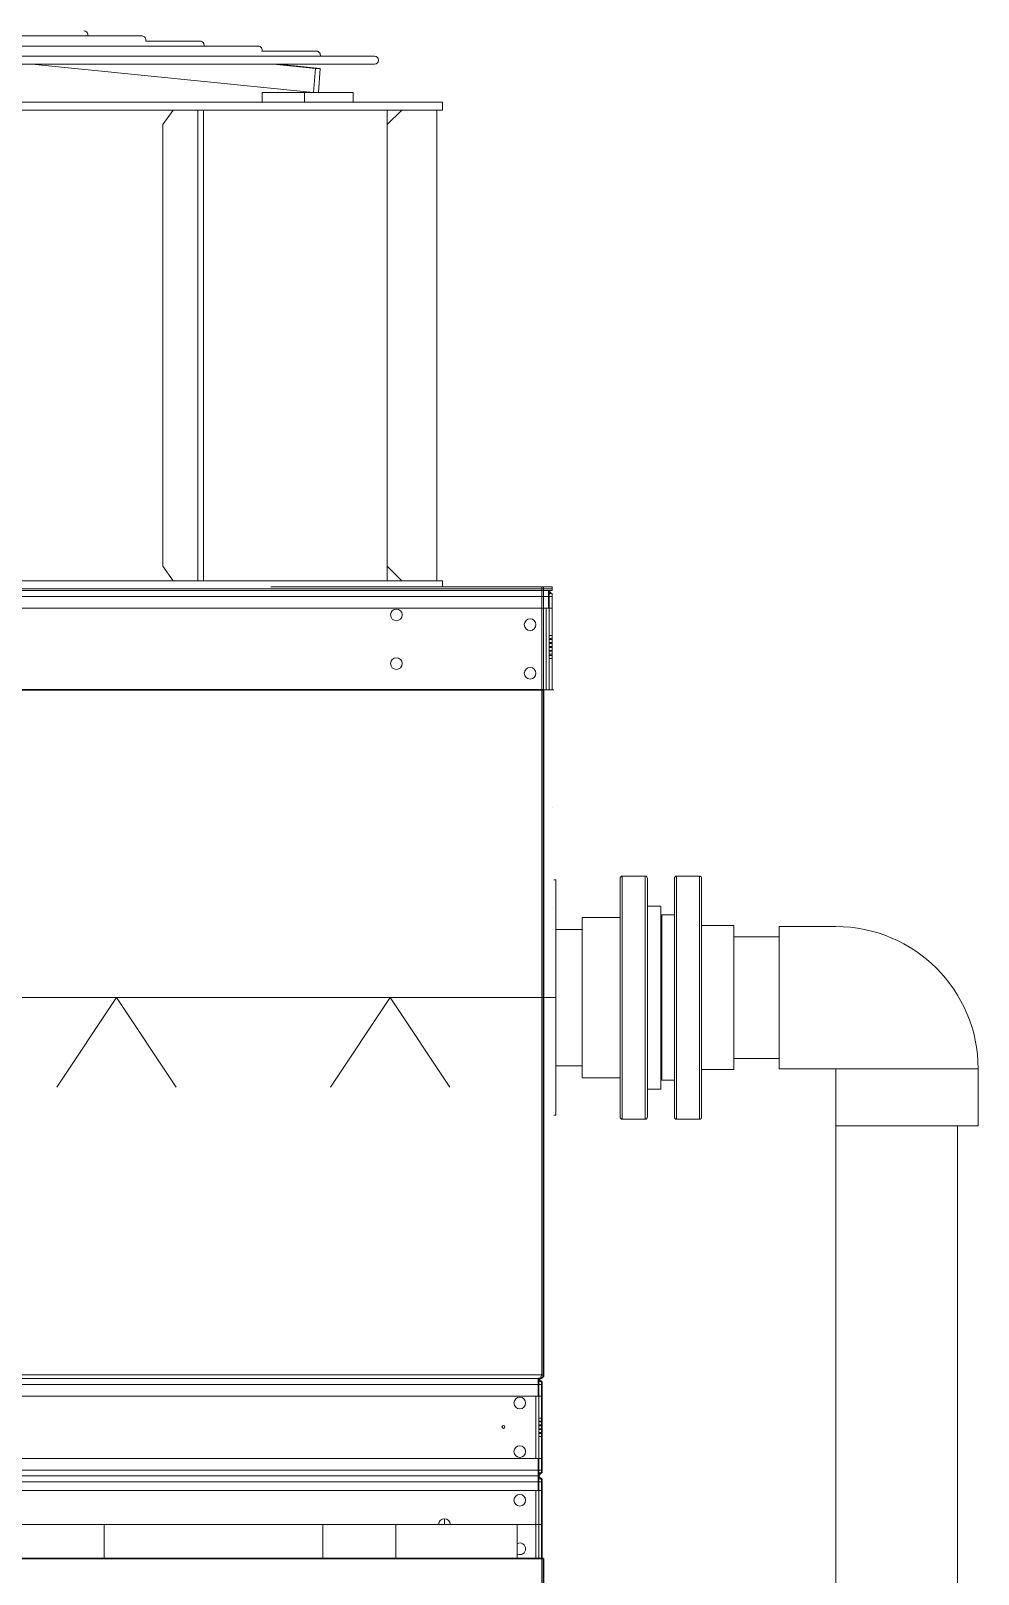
# Model space of a CAD drawing. Header units: centimetres. Extents: x 138114 to 163114, y -131897 to -111897.
# Drawn here: x 143498.5 to 143620.2, y -126041.7 to -125843.4 of the extents above; entities that cross this region are included whole.
import ezdxf

# ---------------------------------------------------------------- set-up
doc = ezdxf.new("R2010")
doc.units = ezdxf.units.CM
doc.header["$LTSCALE"] = 1.5
doc.layers.add('T-CIHAZ', color=101, linetype='Continuous', lineweight=30)

# ---------------------------------------------------------------- blocks, each defined once
blk = doc.blocks.new('BHETRBRTD')
at = {"color": 253, "lineweight": 18}
for p, q in [((-50.89, 759.77), (-179.89, 759.77)), ((-195.31, 757.81), (-202.31, 757.81)), ((-35.95, 758.46), (-194.83, 758.46)), ((-180.37, 759.12), (-187.36, 759.12)), ((-21.01, 757.16), (-209.78, 757.16)), ((-209.78, 756.16), (-21.01, 756.16)), ((-197.43, 756.16), (-202.8, 755.61)), ((-202.17, 755.61), (-202.8, 755.61)), ((-202.8, 755.61), (-202.56, 752.5)), ((-196.8, 756.16), (-202.17, 755.61)), ((-202.17, 755.61), (-201.94, 752.5)), ((-201.94, 752.5), (-165.75, 756.16)), ((-207.01, 752.5), (-207.01, 751.25)), ((-207.01, 752.5), (-200.76, 752.5)), ((-200.76, 752.5), (-200.76, 751.25)), ((-200.76, 752.5), (-195.34, 752.5)), ((-195.34, 752.5), (-195.34, 751.25)), ((-218.52, 751.25), (-218.52, 750.25)), ((-218.52, 751.25), (-12.27, 751.25)), ((-218.52, 750.25), (-12.27, 750.25)), ((-217.77, 689.75), (-217.77, 750.25)), ((-211.39, 748.38), (-213.27, 750.25)), ((-211.39, 750.25), (-211.39, 748.38)), ((-187.78, 689.75), (-187.78, 750.25)), ((-187.07, 689.75), (-187.07, 750.25)), ((-182.57, 748.38), (-183.89, 750.25)), ((-211.39, 748.38), (-211.39, 691.63)), ((-182.57, 748.38), (-182.57, 691.63)), ((-213.27, 689.75), (-211.39, 691.63)), ((-211.39, 691.63), (-211.39, 689.75)), ((-183.89, 689.75), (-182.57, 691.63)), ((-232.58, 688.75), (-232.58, 689)), ((-232.58, 689), (-196.45, 689)), ((-232.58, 688.5), (-232.58, 688.75)), ((-232.58, 688.75), (-37.27, 688.75)), ((-232.58, 688.5), (-1.79, 688.5)), ((-232.58, 688.12), (-232.58, 682.72)), ((-232.58, 688.12), (-232.2, 688.12)), ((-232.2, 688.5), (-232.2, 688.13)), ((-232.2, 688.13), (-232.12, 688.13)), ((-232.2, 688.12), (-232.2, 682.72)), ((-232.12, 687.75), (-232.12, 688.5)), ((-231.5, 689), (-231.5, 587.75)), ((-231.25, 587.75), (-231.25, 689)), ((-218.52, 689.75), (-218.52, 689)), ((-218.52, 689.75), (-187.78, 689.75)), ((-215.08, 688.75), (-1.33, 688.75)), ((-215.08, 688.5), (-1.33, 688.5)), ((-190.08, 689.75), (-12.27, 689.75)), ((-1.79, 687.75), (-232.58, 687.75)), ((-2.08, 686.25), (-232.58, 686.25)), ((-232.12, 686.25), (-232.12, 687.75)), ((-231.83, 675.75), (-231.83, 686.25)), ((-1.79, 687.75), (-215.08, 687.75)), ((-1.79, 686.25), (-215.08, 686.25)), ((-232.2, 682.72), (-232.58, 682.72)), ((-232.58, 682.72), (-232.58, 682.34)), ((-232.58, 682.34), (-232.2, 682.34)), ((-232.58, 682.34), (-232.58, 682.23)), ((-232.2, 682.23), (-232.58, 682.23)), ((-232.58, 682.23), (-232.58, 681.85)), ((-232.2, 682.72), (-232.2, 682.34)), ((-232.2, 682.34), (-232.2, 682.23)), ((-232.2, 682.23), (-232.2, 681.85)), ((-232.58, 681.85), (-232.2, 681.85)), ((-232.58, 681.85), (-232.58, 681.7)), ((-232.2, 681.7), (-232.58, 681.7)), ((-232.58, 681.7), (-232.58, 681.33)), ((-232.58, 681.33), (-232.2, 681.33)), ((-232.58, 681.33), (-232.58, 681.19)), ((-232.2, 681.19), (-232.58, 681.19)), ((-232.58, 681.19), (-232.58, 680.81)), ((-232.58, 680.81), (-232.2, 680.81)), ((-232.58, 680.81), (-232.58, 680.72)), ((-232.2, 680.72), (-232.58, 680.72)), ((-232.58, 680.72), (-232.58, 680.35)), ((-232.58, 680.35), (-232.2, 680.35)), ((-232.58, 680.35), (-232.58, 680.17)), ((-232.2, 681.85), (-232.2, 681.7)), ((-232.2, 681.7), (-232.2, 681.33)), ((-232.2, 681.33), (-232.2, 681.19)), ((-232.2, 681.19), (-232.2, 680.81)), ((-232.2, 680.81), (-232.2, 680.72)), ((-232.2, 680.72), (-232.2, 680.35)), ((-232.2, 680.35), (-232.2, 680.17)), ((-232.2, 680.17), (-232.58, 680.17)), ((-232.58, 680.17), (-232.58, 679.79)), ((-232.58, 679.79), (-232.2, 679.79)), ((-232.58, 679.79), (-232.58, 675.75)), ((-232.2, 680.17), (-232.2, 679.79)), ((-232.2, 679.79), (-232.2, 675.75)), ((-232.83, 675.75), (-232.58, 675.75)), ((-232.83, 675.75), (-1.33, 675.75)), ((-232.58, 660.58), (-232.58, 660.58)), ((-251.8, 620.85), (-251.8, 651.55)), ((-248.58, 651.83), (-251.53, 651.83)), ((-251.53, 620.58), (-251.53, 651.83)), ((-248.58, 620.58), (-248.58, 651.83)), ((-248.3, 651.55), (-248.3, 620.85)), ((-244.83, 620.85), (-244.83, 651.55)), ((-241.6, 651.83), (-244.55, 651.83)), ((-244.55, 651.83), (-244.55, 620.58)), ((-241.6, 651.83), (-241.6, 620.58)), ((-241.33, 651.55), (-241.33, 620.85)), ((-232.83, 651.33), (-233.08, 651.33)), ((-233.08, 651.33), (-233.08, 636.2)), ((-246.68, 646.83), (-248.3, 646.83)), ((-246.68, 646.02), (-246.68, 646.83)), ((-244.83, 647.95), (-246.58, 647.95)), ((-246.58, 647.95), (-246.58, 624.45)), ((-236.45, 646.51), (-241.33, 646.51)), ((-236.45, 625.89), (-236.45, 646.51)), ((-232.58, 647.84), (-232.58, 647.84)), ((-261.75, 645.34), (-269.05, 645.34)), ((-261.75, 645.34), (-261.75, 627.07)), ((-251.8, 645.45), (-255.93, 645.45)), ((-255.93, 645.45), (-255.93, 644.75)), ((-255.93, 644.75), (-255.93, 626.95)), ((-246.68, 625.58), (-246.68, 646.02)), ((-233.08, 644.95), (-236.45, 644.95)), ((-255.93, 644.02), (-261.75, 644.02)), ((-233.08, 636.2), (-233.08, 621.08)), ((-233.08, 636.2), (225.34, 636.2)), ((-219.45, 624.71), (-211.78, 636.2)), ((-211.78, 636.2), (-204.12, 624.71)), ((-184.29, 624.71), (-176.62, 636.2)), ((-176.62, 636.2), (-168.96, 624.71)), ((-287.34, 627.05), (-287.34, 619.75)), ((-287.34, 627.05), (-269.07, 627.05)), ((-269.07, 619.75), (-269.07, 627.05)), ((-269.06, 84.88), (-269.06, 627.06)), ((-269.05, 627.07), (-261.75, 627.07)), ((-261.75, 628.39), (-255.93, 628.39)), ((-255.93, 626.95), (-251.8, 626.95)), ((-236.45, 627.45), (-233.08, 627.45)), ((-248.3, 625.58), (-246.68, 625.58)), ((-241.33, 625.89), (-236.45, 625.89)), ((-246.58, 624.45), (-244.83, 624.45)), ((-233.08, 621.08), (-232.83, 621.08)), ((-269.07, 619.75), (-287.34, 619.75)), ((-284.69, 619.75), (-284.69, 84.88)), ((-251.53, 620.58), (-248.58, 620.58)), ((-244.55, 620.58), (-241.6, 620.58)), ((-231.25, 587.75), (-231.5, 587.75)), ((-231.5, 587.75), (0, 587.75)), ((-231.24, 587.7), (-231.49, 587.64)), ((-231, 587.25), (0, 587.25)), ((-230.87, 587.25), (-230.87, 586.88)), ((-230.79, 586.5), (-230.79, 587.25)), ((-231.25, 586.87), (-231.25, 582.17)), ((-231.25, 586.87), (-230.88, 586.87)), ((-0.46, 586.5), (-231.25, 586.5)), ((-0.46, 585), (-231.25, 585)), ((-230.88, 586.87), (-230.88, 582.17)), ((-230.87, 586.88), (-230.79, 586.88)), ((-230.79, 585), (-230.79, 586.5)), ((-230.5, 577), (-230.5, 585)), ((-230.88, 582.17), (-231.25, 582.17)), ((-231.25, 582.17), (-231.25, 581.79)), ((-231.25, 581.79), (-230.88, 581.79)), ((-231.25, 581.79), (-231.25, 581.7)), ((-230.88, 581.7), (-231.25, 581.7)), ((-231.25, 581.7), (-231.25, 581.32)), ((-231.25, 581.32), (-230.88, 581.32)), ((-231.25, 581.32), (-231.25, 581.19)), ((-230.88, 581.19), (-231.25, 581.19)), ((-231.25, 581.19), (-231.25, 580.81)), ((-230.88, 582.17), (-230.88, 581.79)), ((-230.88, 581.79), (-230.88, 581.7)), ((-230.88, 581.7), (-230.88, 581.32)), ((-230.88, 581.32), (-230.88, 581.19)), ((-230.88, 581.19), (-230.88, 580.81)), ((-231.25, 580.81), (-230.88, 580.81)), ((-231.25, 580.81), (-231.25, 580.72)), ((-230.88, 580.72), (-231.25, 580.72)), ((-231.25, 580.72), (-231.25, 580.34)), ((-231.25, 580.34), (-230.88, 580.34)), ((-231.25, 580.34), (-231.25, 580.19)), ((-230.88, 580.19), (-231.25, 580.19)), ((-231.25, 580.19), (-231.25, 579.81)), ((-231.25, 579.81), (-230.88, 579.81)), ((-231.25, 579.81), (-231.25, 575.13)), ((-230.88, 580.81), (-230.88, 580.72)), ((-230.88, 580.72), (-230.88, 580.34)), ((-230.88, 580.34), (-230.88, 580.19)), ((-230.88, 580.19), (-230.88, 579.81)), ((-230.88, 579.81), (-230.88, 575.13)), ((-231.25, 577), (-0.46, 577)), ((-231.25, 575.5), (-0.46, 575.5)), ((-231.25, 575.13), (-230.88, 575.13)), ((-230.87, 574.75), (-230.87, 575.12)), ((-230.87, 575.12), (-230.79, 575.12)), ((-230.79, 575.5), (-230.79, 577)), ((-230.79, 574.75), (-230.79, 575.5)), ((-231.25, 574.37), (-230.88, 574.37)), ((-231.25, 574.37), (-231.25, 564.12)), ((-0.46, 574), (-231.25, 574)), ((-230.88, 574.37), (-230.88, 564.12)), ((-0.46, 574.75), (-230.87, 574.75)), ((-230.87, 574.75), (-230.79, 574.75)), ((-230.87, 574.75), (-230.87, 574.38)), ((-230.87, 574.75), (-230.79, 574.75)), ((-230.87, 574.75), (-0.46, 574.75)), ((-230.87, 574.38), (-230.79, 574.38)), ((-230.79, 574), (-230.79, 574.75)), ((-230.79, 572.88), (-230.79, 574)), ((-0.46, 572.88), (-231.25, 572.88)), ((-230.5, 564.12), (-230.5, 572.88)), ((-218.75, 568.5), (-218.75, 569.25)), ((-231.25, 568.5), (-212.52, 568.5)), ((-228.12, 564.12), (-228.12, 568.5)), ((-228.12, 568.5), (-203.14, 568.5)), ((-212.52, 564.12), (-212.52, 568.5)), ((-212.51, 568.5), (-212.51, 564.12)), ((-212.51, 568.5), (-175.01, 568.5)), ((-203.14, 568.5), (-203.14, 564.12)), ((-203.14, 564.12), (-203.14, 568.5)), ((-175.01, 568.5), (-137.51, 568.5)), ((-175.01, 568.5), (-175.01, 564.12)), ((-175.01, 564.12), (-175.01, 568.5)), ((-231.5, 564.12), (-231.25, 564.12)), ((-231.5, 406.25), (-231.5, 564.12)), ((-231.25, 406.25), (-231.25, 564.12))]:
    blk.add_line(p, q, dxfattribs=at)
for p, q in [((231.5, 675.75), (-231.5, 675.75)), ((-231.5, 675.75), (-231.5, 587.75)), ((-231.49, 587.64), (-231.5, 587.75)), ((-231, 587.25), (-230.87, 587.25)), ((-230.87, 587.25), (-230.87, 587.15)), ((-231.15, 586.87), (-231.25, 586.87)), ((-231.25, 586.87), (-231.25, 575.13)), ((-231.25, 575.13), (-231.15, 575.13)), ((-231.15, 574.37), (-231.25, 574.37)), ((-231.25, 574.37), (-231.25, 564.12)), ((-230.87, 574.85), (-230.87, 574.65)), ((-231.5, 564.12), (-132.81, 564.12)), ((-231.25, 564.12), (-231.5, 564.12)), ((-231.5, 564.12), (-231.5, 406.25))]:
    blk.add_line(p, q)
for centre, radius in [((-212.58, 685.38), 0.75), ((-229.77, 684.13), 0.75), ((-229.77, 677.88), 0.75), ((-212.58, 679.13), 0.75), ((-228.44, 584.12), 0.75), ((-226.33, 581.04), 0.188), ((-228.44, 577.87), 0.75), ((-228.44, 571.62), 0.75)]:
    blk.add_circle(centre, radius, dxfattribs=at)
for centre, radius, start, end in [((-179.89, 759.27), 0.5, 90, 197.8988), ((-172.42, 759.92), 0.5, 90, 197.8988), ((-202.31, 757.31), 0.5, 90, 197.8988), ((-194.83, 757.96), 0.5, 90, 197.8988), ((-187.36, 758.62), 0.5, 90, 197.8988), ((-209.78, 756.66), 0.5, 90, 270), ((-231.83, 687.75), 0.75, 119.823, 150.7767), ((-251.53, 651.55), 0.275, 90, 180), ((-248.58, 651.55), 0.275, 0, 90), ((-244.55, 651.55), 0.275, 90, 180), ((-241.6, 651.55), 0.275, 0, 90), ((-269.05, 627.05), 18.29, 90, 180), ((-269.05, 627.05), 0.0125, 90, 180), ((-251.53, 620.85), 0.275, 180, 270), ((-248.58, 620.85), 0.275, 270, 0), ((-244.55, 620.85), 0.275, 180, 270), ((-241.6, 620.85), 0.275, 270, 0), ((-218.75, 568.5), 0.75, 0.0955, 180), ((-228.44, 565.38), 0.75, 65.3757, 180), ((-228.44, 565.38), 0.75, 180, 294.6243)]:
    blk.add_arc(centre, radius, start, end, dxfattribs=at)
for centre, start, end in [((-230.5, 586.5), 119.2233, 150.7767), ((-230.5, 575.5), 209.2233, 240.7767), ((-230.5, 574), 119.2233, 150.7767)]:
    blk.add_arc(centre, 0.75, start, end)
for points, knots in [([(-232.12, 688.05), (-232.14, 688.07), (-232.17, 688.1), (-232.19, 688.12), (-232.19, 688.12), (-232.2, 688.13)], [0, 0, 0, 0, 0.516996, 0.762554, 1, 1, 1, 1]), ([(-232.2, 688.12), (-232.2, 688.12), (-232.2, 688.11), (-232.18, 688.09), (-232.15, 688.06), (-232.13, 688.04)], [0, 0, 0, 0, 0.237347, 0.483007, 1, 1, 1, 1]), ([(-231.25, 587.75), (-231.23, 587.69), (-231.19, 587.57), (-231.14, 587.42), (-231.08, 587.3), (-231.04, 587.26), (-231.01, 587.25), (-231, 587.25)], [0, 0, 0, 0, 0.225341, 0.450723, 0.676104, 0.901486, 1, 1, 1, 1]), ([(-231.21, 587.62), (-231.21, 587.62), (-231.23, 587.64), (-231.24, 587.67), (-231.24, 587.7)], [0, 0, 0, 0, 0.232428, 1, 1, 1, 1]), ([(-230.79, 586.8), (-230.81, 586.82), (-230.84, 586.85), (-230.86, 586.87), (-230.87, 586.87), (-230.87, 586.88)], [0, 0, 0, 0, 0.516996, 0.762554, 1, 1, 1, 1]), ([(-230.88, 586.87), (-230.87, 586.87), (-230.87, 586.86), (-230.85, 586.84), (-230.82, 586.81), (-230.8, 586.79)], [0, 0, 0, 0, 0.237347, 0.483007, 1, 1, 1, 1]), ([(-230.8, 575.21), (-230.82, 575.19), (-230.85, 575.16), (-230.87, 575.14), (-230.87, 575.13), (-230.88, 575.13)], [0, 0, 0, 0, 0.516992, 0.762557, 1, 1, 1, 1]), ([(-230.87, 575.12), (-230.87, 575.13), (-230.86, 575.13), (-230.84, 575.15), (-230.81, 575.18), (-230.79, 575.2)], [0, 0, 0, 0, 0.237351, 0.483003, 1, 1, 1, 1]), ([(-230.79, 574.3), (-230.81, 574.32), (-230.84, 574.35), (-230.86, 574.37), (-230.87, 574.37), (-230.87, 574.38)], [0, 0, 0, 0, 0.516996, 0.762554, 1, 1, 1, 1]), ([(-230.88, 574.37), (-230.87, 574.37), (-230.87, 574.36), (-230.85, 574.34), (-230.82, 574.31), (-230.8, 574.29)], [0, 0, 0, 0, 0.237347, 0.483007, 1, 1, 1, 1])]:
    blk.add_open_spline(points, degree=3, knots=knots, dxfattribs=at)
blk.add_open_spline([(-231, 587.25), (-231.07, 587.26), (-231.2, 587.27), (-231.37, 587.39), (-231.46, 587.53), (-231.48, 587.62), (-231.49, 587.64)], degree=3, knots=[0, 0, 0, 0, 0.294721, 0.589712, 0.884702, 1, 1, 1, 1])

msp = doc.modelspace()

# ---------------------------------------------------------------- block references
at = {"layer": 'T-CIHAZ', "xscale": -1}
msp.add_blockref('BHETRBRTD', (143332.9, -126603.85, 54498916.97), dxfattribs=at)

doc.saveas('drawing.dxf')
